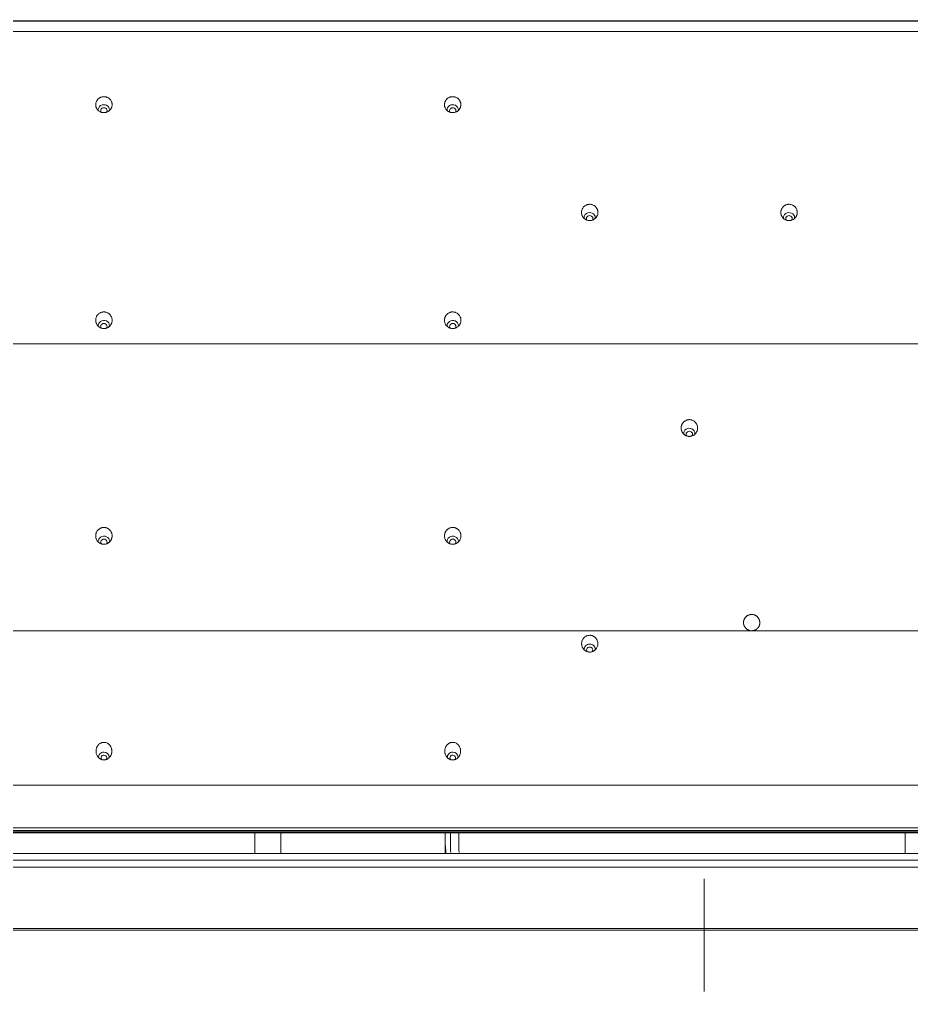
# Model space of a CAD drawing. Header units: inches. Extents: x 3778 to 56227, y -16914 to 35091.
# Drawn here: x 36444.3 to 36552.2, y -5237.9 to -5120.3 of the extents above; entities that cross this region are included whole.
import ezdxf

# ---------------------------------------------------------------- set-up
doc = ezdxf.new("R2010")
doc.units = ezdxf.units.IN
doc.header["$LTSCALE"] = 100
doc.header["$MEASUREMENT"] = 0
doc.layers.add('2-con', color=2, linetype='Continuous')
doc.layers.add('mark-B', color=2, linetype='Continuous', lineweight=20)

# ---------------------------------------------------------------- blocks, each defined once
blk = doc.blocks.new('무풍1way 일반')
at = {"layer": 'mark-B'}
for p, q in [((296.45, -382.85), (296.45, -396.44)), ((296.45, -384.62), (296.45, -384.04)), ((296.45, -384.29), (296.45, -384.61)), ((296.45, -384.47), (296.45, -396.43)), ((296.45, -396.2), (296.45, -384.53)), ((296.45, -384.61), (296.45, -395.66)), ((296.45, -395.44), (296.45, -384.62)), ((296.45, -387.65), (296.45, -388.04)), ((296.45, -393.78), (296.45, -387.91)), ((296.45, -388.04), (296.45, -394.27)), ((296.45, -394.36), (296.45, -393.78)), ((296.45, -396.47), (296.45, -395.44)), ((296.45, -395.66), (296.45, -396.22)), ((272.13, -399.52), (272.12, -402.05)), ((272.13, -399.52), (272.12, -402.05)), ((327.77, -402.05), (327.77, -399.52)), ((347.61, -402.05), (347.61, -399.52)), ((350.78, -402.05), (350.78, -399.52)), ((-439.26, -500.22), (439.26, -500.22)), ((-439.26, -500.24), (439.26, -500.24))]:
    blk.add_line(p, q, dxfattribs=at)
for centre, major_axis, start_param, end_param in [((326.84, -411.21), (-0.641, 0), 6.096653, 6.283185), ((326.84, -411.21), (-0.641, 0), 0, 1.570794), ((326.84, -411.11), (0.346, 0), 2.380343, 6.283185), ((326.84, -411.21), (-0.641, 0), 1.570794, 3.288362), ((326.84, -411.11), (0.346, 0), 0, 0.853236), ((369.02, -411.21), (-0.641, 0), 6.096747, 6.283185), ((369.02, -411.21), (-0.641, 0), 0, 1.570794), ((369.02, -411.11), (0.346, 0), 2.380343, 6.283185), ((369.02, -411.21), (-0.641, 0), 1.570794, 3.288362), ((369.02, -411.11), (0.346, 0), 0, 0.853146), ((310.28, -424.26), (-0.666, 0), 6.14093, 6.283185), ((310.28, -424.26), (-0.666, 0), 0, 1.5708), ((310.28, -424.16), (0.372, 0), 2.493546, 6.283185), ((310.28, -424.26), (-0.666, 0), 1.570794, 3.290714), ((310.28, -424.16), (0.372, 0), 0, 0.633621), ((326.84, -437.3), (-0.681, 0), 0, 3.311922), ((326.84, -437.3), (-0.681, 0), 6.15644, 6.283185), ((326.84, -437.2), (0.387, 0), 2.490793, 6.283185), ((326.84, -437.2), (0.387, 0), 0, 0.634301), ((369.02, -437.3), (-0.681, 0), 6.131015, 6.283185), ((369.02, -437.3), (-0.681, 0), 0, 3.286696), ((369.02, -437.2), (0.387, 0), 2.495996, 6.283185), ((369.02, -437.2), (0.387, 0), 0, 0.678878), ((298.23, -450.34), (-0.681, 0), 0, 3.291115), ((298.23, -450.34), (-0.681, 0), 6.151044, 6.283185), ((298.23, -450.25), (0.387, 0), 2.525057, 6.283185), ((298.23, -450.25), (0.387, 0), 0, 0.606134), ((326.84, -463.29), (0.387, 0), 2.540567, 6.283185), ((326.84, -463.29), (0.387, 0), 0, 0.589341), ((369.02, -463.29), (0.387, 0), 2.487651, 6.283185), ((369.02, -463.29), (0.387, 0), 0, 0.641569), ((326.84, -463.39), (-0.681, 0), 0, 3.286792), ((326.84, -463.39), (-0.681, 0), 6.15379, 6.283185), ((369.02, -463.39), (-0.681, 0), 0, 3.300048), ((369.02, -463.39), (-0.681, 0), 6.158107, 6.283185), ((286.18, -476.33), (0.387, 0), 2.518287, 6.283185), ((286.18, -476.33), (0.387, 0), 0, 0.60623), ((310.28, -476.33), (0.387, 0), 2.576597, 6.283185), ((310.28, -476.33), (0.387, 0), 0, 0.548401), ((286.18, -476.43), (-0.681, 0), 0, 3.291799), ((286.18, -476.43), (-0.681, 0), 6.167048, 6.283185), ((310.28, -476.43), (-0.681, 0), 0, 3.276978), ((310.28, -476.43), (-0.681, 0), 6.160467, 6.283185), ((326.84, -489.48), (-0.681, 0), 6.166846, 6.283185), ((326.84, -489.48), (-0.681, 0), 0, 3.267846), ((326.84, -489.38), (0.387, 0), 2.610173, 6.283185), ((326.84, -489.38), (0.387, 0), 0, 0.507766), ((369.02, -489.48), (-0.681, 0), 0, 3.282767), ((369.02, -489.48), (-0.681, 0), 6.175491, 6.283185), ((369.02, -489.38), (0.387, 0), 2.549695, 6.283185), ((369.02, -489.38), (0.387, 0), 0, 0.572952)]:
    blk.add_ellipse(centre, major_axis=major_axis, ratio=0.913545, start_param=start_param, end_param=end_param, dxfattribs=at)
for points, degree in [([(0, -390.27), (141.72, -390.27), (283.44, -390.27), (425.15, -390.27)], 3), ([(0, -390.27), (141.72, -390.27), (283.44, -390.27), (425.15, -390.27)], 3), ([(0, -399.52), (213.45, -399.52), (426.89, -399.52)], 2), ([(0, -399.52), (213.45, -399.52), (426.89, -399.52)], 2), ([(0, -402.34), (142.45, -402.34), (284.89, -402.34), (427.34, -402.34)], 3), ([(427.34, -402.66), (284.89, -402.66), (142.45, -402.66), (0, -402.66)], 3), ([(436.52, -407.82), (291.01, -407.82), (145.51, -407.82), (0, -407.82)], 3), ([(439.26, -426.45), (292.84, -426.45), (146.42, -426.45), (0, -426.45)], 3), ([(291.68, -427.46), (291.68, -427.17), (291.36, -426.68), (290.83, -426.44), (290.25, -426.54), (290.03, -426.73)], 2), ([(0, -461.16), (146.38, -461.16), (292.76, -461.16), (439.14, -461.16)], 3), ([(439.26, -498.97), (292.84, -498.97), (146.42, -498.97), (0, -498.97)], 3)]:
    blk.add_open_spline(points, degree=degree, dxfattribs=at)
for points, degree, knots in [([(425.15, -390.48), (420.73, -390.48), (411.87, -390.48), (394.15, -390.48), (363.15, -390.48), (301.15, -390.48), (177.15, -390.48), (70.86, -390.48), (0, -390.48)], 3, [0, 0, 0, 0, 0.03125, 0.0625, 0.125, 0.25, 0.5, 1, 1, 1, 1]), ([(425.15, -390.48), (420.73, -390.48), (411.87, -390.48), (394.15, -390.48), (363.15, -390.48), (301.15, -390.48), (177.15, -390.48), (70.86, -390.48), (0, -390.48)], 3, [0, 0, 0, 0, 0.03125, 0.0625, 0.125, 0.25, 0.5, 1, 1, 1, 1]), ([(426.72, -397.9), (422.27, -397.9), (413.38, -397.9), (395.6, -397.9), (364.49, -397.9), (302.26, -397.9), (213.36, -397.9), (106.68, -397.9), (35.56, -397.9), (0, -397.9)], 3, [0, 0, 0, 0, 0.03125, 0.0625, 0.125, 0.25, 0.5, 0.75, 1, 1, 1, 1]), ([(426.72, -397.9), (422.27, -397.9), (413.38, -397.9), (395.6, -397.9), (364.49, -397.9), (302.26, -397.9), (213.36, -397.9), (106.68, -397.9), (35.56, -397.9), (0, -397.9)], 3, [0, 0, 0, 0, 0.03125, 0.0625, 0.125, 0.25, 0.5, 0.75, 1, 1, 1, 1]), ([(0, -398.74), (71.15, -398.74), (142.3, -398.74), (249.02, -398.74), (284.6, -398.74), (337.96, -398.74), (355.74, -398.74), (382.43, -398.74), (391.32, -398.74), (404.66, -398.74), (409.11, -398.74), (418, -398.74), (422.45, -398.74), (426.89, -398.74)], 3, [0, 0, 0, 0, 0.5, 0.5, 0.75, 0.75, 0.875, 0.875, 0.9375, 0.9375, 0.96875, 0.96875, 1, 1, 1, 1]), ([(0, -398.74), (71.15, -398.74), (142.3, -398.74), (249.02, -398.74), (284.6, -398.74), (337.96, -398.74), (355.74, -398.74), (382.43, -398.74), (391.32, -398.74), (404.66, -398.74), (409.11, -398.74), (418, -398.74), (422.45, -398.74), (426.89, -398.74)], 3, [0, 0, 0, 0, 0.5, 0.5, 0.75, 0.75, 0.875, 0.875, 0.9375, 0.9375, 0.96875, 0.96875, 1, 1, 1, 1]), ([(326.12, -402.2), (326.11, -401.77), (326.1, -401.34), (326.09, -400.49), (326.09, -400.07), (326.08, -399.65)], 3, [0, 0, 0, 0, 0.514162, 0.514162, 1, 1, 1, 1]), ([(327.13, -402.19), (327.12, -401.69), (327.11, -401.19), (327.1, -400.35), (327.1, -400), (327.09, -399.66)], 3, [0, 0, 0, 0, 0.597686, 0.597686, 1, 1, 1, 1]), ([(0, -402.05), (71.15, -402.05), (142.3, -402.05), (249.02, -402.05), (284.59, -402.05), (337.96, -402.05), (355.74, -402.05), (382.42, -402.05), (391.32, -402.05), (404.66, -402.05), (409.1, -402.05), (418, -402.05), (422.44, -402.05), (426.89, -402.05)], 3, [0, 0, 0, 0, 0.5, 0.5, 0.75, 0.75, 0.875, 0.875, 0.9375, 0.9375, 0.96875, 0.96875, 1, 1, 1, 1]), ([(426.89, -402.14), (422.44, -402.14), (417.99, -402.14), (409.1, -402.14), (404.65, -402.14), (391.31, -402.14), (382.42, -402.14), (355.74, -402.14), (337.95, -402.14), (284.59, -402.14), (249.02, -402.14), (142.3, -402.14), (71.15, -402.14), (0, -402.14)], 3, [0, 0, 0, 0, 0.03125, 0.03125, 0.0625, 0.0625, 0.125, 0.125, 0.25, 0.25, 0.5, 0.5, 1, 1, 1, 1]), ([(325.97, -411.49), (325.97, -411.47), (325.98, -411.46), (325.99, -411.43), (326.01, -411.4), (326.02, -411.37), (326.04, -411.34), (326.05, -411.32), (326.09, -411.25), (326.13, -411.2), (326.19, -411.14), (326.2, -411.13), (326.22, -411.1), (326.24, -411.09), (326.27, -411.06), (326.32, -411.02), (326.39, -410.97), (326.44, -410.95), (326.47, -410.93), (326.48, -410.93), (326.56, -410.89), (326.62, -410.87), (326.71, -410.86), (326.72, -410.86), (326.75, -410.85), (326.77, -410.85), (326.82, -410.85), (326.89, -410.85), (326.95, -410.85), (327, -410.86), (327.02, -410.87), (327.05, -410.87), (327.07, -410.88), (327.15, -410.9), (327.21, -410.93), (327.3, -410.97), (327.32, -410.99), (327.37, -411.02), (327.38, -411.03), (327.41, -411.05), (327.42, -411.06), (327.48, -411.12), (327.53, -411.16), (327.59, -411.24), (327.61, -411.27), (327.63, -411.31), (327.64, -411.33), (327.66, -411.35), (327.67, -411.37), (327.7, -411.44), (327.73, -411.5), (327.76, -411.6), (327.77, -411.63), (327.78, -411.68), (327.78, -411.7), (327.79, -411.73), (327.79, -411.74), (327.8, -411.83), (327.8, -411.89), (327.8, -411.99), (327.8, -412.02), (327.79, -412.07), (327.79, -412.09), (327.78, -412.12), (327.78, -412.14), (327.77, -412.22), (327.75, -412.29), (327.72, -412.36), (327.71, -412.38), (327.7, -412.41), (327.69, -412.42), (327.67, -412.47), (327.65, -412.5), (327.6, -412.58), (327.56, -412.63), (327.47, -412.73), (327.42, -412.78), (327.34, -412.83), (327.31, -412.85), (327.25, -412.89), (327.22, -412.9), (327.16, -412.93), (327.13, -412.94), (327.08, -412.95), (327.06, -412.96), (327.03, -412.96), (327.02, -412.97), (326.93, -412.98), (326.87, -412.99), (326.77, -412.98), (326.73, -412.98), (326.67, -412.97), (326.64, -412.96), (326.54, -412.93), (326.48, -412.91), (326.41, -412.87), (326.39, -412.86), (326.36, -412.84), (326.35, -412.83), (326.31, -412.8), (326.28, -412.78), (326.21, -412.72), (326.16, -412.67), (326.11, -412.61), (326.1, -412.59), (326.08, -412.57), (326.07, -412.55), (326.05, -412.51), (326.03, -412.48), (325.98, -412.39), (325.96, -412.33), (325.93, -412.25), (325.93, -412.24), (325.92, -412.2), (325.92, -412.19), (325.91, -412.14), (325.9, -412.11), (325.89, -412.01), (325.88, -411.94), (325.89, -411.86), (325.89, -411.84), (325.89, -411.81), (325.89, -411.79), (325.9, -411.74), (325.9, -411.71), (325.92, -411.61), (325.94, -411.55), (325.97, -411.49)], 3, [0, 0, 0, 0, 0.007812, 0.007812, 0.015625, 0.023437, 0.023437, 0.03125, 0.03125, 0.0625, 0.0625, 0.070312, 0.070312, 0.078125, 0.078125, 0.09375, 0.109375, 0.117187, 0.117187, 0.125, 0.125, 0.15625, 0.15625, 0.164062, 0.164062, 0.171875, 0.171875, 0.1875, 0.203125, 0.203125, 0.210937, 0.210937, 0.21875, 0.21875, 0.25, 0.25, 0.265625, 0.265625, 0.273437, 0.273437, 0.28125, 0.28125, 0.3125, 0.3125, 0.328125, 0.328125, 0.335937, 0.335937, 0.34375, 0.34375, 0.375, 0.375, 0.390625, 0.390625, 0.398437, 0.398437, 0.40625, 0.40625, 0.4375, 0.4375, 0.453125, 0.453125, 0.460937, 0.460937, 0.46875, 0.46875, 0.5, 0.5, 0.507812, 0.507812, 0.515625, 0.515625, 0.53125, 0.53125, 0.5625, 0.5625, 0.59375, 0.59375, 0.609375, 0.609375, 0.625, 0.625, 0.640625, 0.640625, 0.648438, 0.648438, 0.65625, 0.65625, 0.6875, 0.6875, 0.703125, 0.703125, 0.71875, 0.71875, 0.75, 0.75, 0.757813, 0.757813, 0.765625, 0.765625, 0.78125, 0.78125, 0.8125, 0.8125, 0.820313, 0.820313, 0.828125, 0.828125, 0.84375, 0.84375, 0.875, 0.875, 0.882812, 0.882812, 0.890625, 0.890625, 0.90625, 0.90625, 0.9375, 0.9375, 0.945313, 0.945313, 0.953125, 0.953125, 0.96875, 0.96875, 1, 1, 1, 1]), ([(368.14, -411.49), (368.15, -411.47), (368.15, -411.46), (368.17, -411.43), (368.18, -411.4), (368.2, -411.37), (368.21, -411.34), (368.22, -411.32), (368.26, -411.25), (368.3, -411.2), (368.36, -411.14), (368.37, -411.13), (368.4, -411.1), (368.41, -411.09), (368.45, -411.06), (368.5, -411.02), (368.57, -410.97), (368.61, -410.95), (368.64, -410.93), (368.66, -410.93), (368.73, -410.89), (368.8, -410.87), (368.88, -410.86), (368.9, -410.86), (368.93, -410.85), (368.95, -410.85), (369, -410.85), (369.06, -410.85), (369.13, -410.85), (369.18, -410.86), (369.19, -410.87), (369.23, -410.87), (369.24, -410.88), (369.32, -410.9), (369.38, -410.93), (369.47, -410.97), (369.5, -410.99), (369.54, -411.02), (369.55, -411.03), (369.58, -411.05), (369.59, -411.06), (369.65, -411.12), (369.7, -411.16), (369.76, -411.24), (369.78, -411.27), (369.81, -411.31), (369.81, -411.33), (369.83, -411.35), (369.84, -411.37), (369.88, -411.44), (369.9, -411.5), (369.93, -411.6), (369.94, -411.63), (369.95, -411.68), (369.95, -411.7), (369.96, -411.73), (369.96, -411.74), (369.97, -411.83), (369.98, -411.89), (369.97, -411.99), (369.97, -412.02), (369.97, -412.07), (369.96, -412.09), (369.96, -412.12), (369.96, -412.14), (369.94, -412.22), (369.92, -412.29), (369.89, -412.36), (369.88, -412.38), (369.87, -412.41), (369.86, -412.42), (369.84, -412.47), (369.82, -412.5), (369.77, -412.58), (369.73, -412.63), (369.64, -412.73), (369.59, -412.78), (369.51, -412.83), (369.48, -412.85), (369.42, -412.89), (369.39, -412.9), (369.33, -412.93), (369.3, -412.94), (369.25, -412.95), (369.24, -412.96), (369.21, -412.96), (369.19, -412.97), (369.11, -412.98), (369.04, -412.99), (368.94, -412.98), (368.91, -412.98), (368.84, -412.97), (368.81, -412.96), (368.71, -412.93), (368.65, -412.91), (368.58, -412.87), (368.57, -412.86), (368.54, -412.84), (368.52, -412.83), (368.48, -412.8), (368.46, -412.78), (368.38, -412.72), (368.34, -412.67), (368.28, -412.61), (368.27, -412.59), (368.25, -412.57), (368.25, -412.55), (368.22, -412.51), (368.2, -412.48), (368.16, -412.39), (368.13, -412.33), (368.11, -412.25), (368.1, -412.24), (368.09, -412.2), (368.09, -412.19), (368.08, -412.14), (368.07, -412.11), (368.06, -412.01), (368.06, -411.94), (368.06, -411.86), (368.06, -411.84), (368.06, -411.81), (368.07, -411.79), (368.07, -411.74), (368.08, -411.71), (368.1, -411.61), (368.12, -411.55), (368.14, -411.49)], 3, [0, 0, 0, 0, 0.007813, 0.007813, 0.015625, 0.023438, 0.023438, 0.03125, 0.03125, 0.0625, 0.0625, 0.070312, 0.070312, 0.078125, 0.078125, 0.09375, 0.109375, 0.117188, 0.117188, 0.125, 0.125, 0.15625, 0.15625, 0.164063, 0.164063, 0.171875, 0.171875, 0.1875, 0.203125, 0.203125, 0.210938, 0.210938, 0.21875, 0.21875, 0.25, 0.25, 0.265625, 0.265625, 0.273438, 0.273438, 0.28125, 0.28125, 0.3125, 0.3125, 0.328125, 0.328125, 0.335938, 0.335938, 0.34375, 0.34375, 0.375, 0.375, 0.390625, 0.390625, 0.398438, 0.398438, 0.40625, 0.40625, 0.4375, 0.4375, 0.453125, 0.453125, 0.460938, 0.460938, 0.46875, 0.46875, 0.5, 0.5, 0.507812, 0.507812, 0.515625, 0.515625, 0.53125, 0.53125, 0.5625, 0.5625, 0.59375, 0.59375, 0.609375, 0.609375, 0.625, 0.625, 0.640625, 0.640625, 0.648437, 0.648437, 0.65625, 0.65625, 0.6875, 0.6875, 0.703125, 0.703125, 0.71875, 0.71875, 0.75, 0.75, 0.757812, 0.757812, 0.765625, 0.765625, 0.78125, 0.78125, 0.8125, 0.8125, 0.820312, 0.820312, 0.828125, 0.828125, 0.84375, 0.84375, 0.875, 0.875, 0.882812, 0.882812, 0.890625, 0.890625, 0.90625, 0.90625, 0.9375, 0.9375, 0.945312, 0.945312, 0.953125, 0.953125, 0.96875, 0.96875, 1, 1, 1, 1]), ([(309.45, -424.36), (309.47, -424.34), (309.49, -424.31), (309.53, -424.26), (309.55, -424.23), (309.62, -424.16), (309.67, -424.12), (309.73, -424.07), (309.75, -424.06), (309.77, -424.04), (309.79, -424.03), (309.83, -424.01), (309.89, -423.98), (309.95, -423.96), (310.01, -423.94), (310.05, -423.93), (310.14, -423.91), (310.21, -423.9), (310.31, -423.9), (310.34, -423.9), (310.39, -423.91), (310.4, -423.91), (310.44, -423.91), (310.45, -423.92), (310.53, -423.93), (310.6, -423.95), (310.67, -423.99), (310.69, -423.99), (310.71, -424.01), (310.73, -424.02), (310.77, -424.04), (310.8, -424.06), (310.88, -424.11), (310.93, -424.16), (310.99, -424.22), (311, -424.23), (311.02, -424.25), (311.03, -424.27), (311.06, -424.3), (311.1, -424.36), (311.14, -424.43), (311.16, -424.47), (311.17, -424.5), (311.18, -424.52), (311.21, -424.59), (311.23, -424.65), (311.24, -424.75), (311.25, -424.78), (311.25, -424.85), (311.26, -424.88), (311.26, -424.98), (311.25, -425.04), (311.23, -425.14), (311.23, -425.17), (311.21, -425.23), (311.2, -425.26), (311.16, -425.36), (311.13, -425.41), (311.09, -425.48), (311.08, -425.5), (311.06, -425.52), (311.05, -425.54), (311.02, -425.58), (310.98, -425.62), (310.92, -425.68), (310.88, -425.71), (310.86, -425.73), (310.84, -425.74), (310.78, -425.79), (310.72, -425.82), (310.63, -425.86), (310.6, -425.87), (310.54, -425.89), (310.51, -425.9), (310.41, -425.92), (310.34, -425.93), (310.26, -425.93), (310.25, -425.93), (310.21, -425.93), (310.2, -425.93), (310.15, -425.92), (310.08, -425.91), (310.02, -425.9), (309.96, -425.88), (309.93, -425.86), (309.84, -425.82), (309.78, -425.79), (309.7, -425.74), (309.67, -425.72), (309.62, -425.67), (309.6, -425.65), (309.53, -425.58), (309.49, -425.53), (309.45, -425.46), (309.44, -425.45), (309.42, -425.42), (309.42, -425.4), (309.39, -425.36), (309.38, -425.33), (309.34, -425.24), (309.33, -425.18), (309.31, -425.1), (309.31, -425.08), (309.3, -425.05), (309.3, -425.03), (309.3, -424.98), (309.29, -424.92), (309.3, -424.84), (309.3, -424.79), (309.31, -424.76), (309.31, -424.74), (309.33, -424.66), (309.34, -424.6), (309.39, -424.48), (309.42, -424.42), (309.45, -424.36)], 3, [0, 0, 0, 0, 0.015625, 0.015625, 0.03125, 0.03125, 0.0625, 0.0625, 0.070312, 0.070312, 0.078125, 0.078125, 0.09375, 0.109375, 0.109375, 0.125, 0.125, 0.15625, 0.15625, 0.171875, 0.171875, 0.179687, 0.179687, 0.1875, 0.1875, 0.21875, 0.21875, 0.226562, 0.226562, 0.234375, 0.234375, 0.25, 0.25, 0.28125, 0.28125, 0.289062, 0.289062, 0.296875, 0.296875, 0.3125, 0.328125, 0.335937, 0.335937, 0.34375, 0.34375, 0.375, 0.375, 0.390625, 0.390625, 0.40625, 0.40625, 0.4375, 0.4375, 0.453125, 0.453125, 0.46875, 0.46875, 0.5, 0.5, 0.507812, 0.507812, 0.515625, 0.515625, 0.53125, 0.546875, 0.554687, 0.554687, 0.5625, 0.5625, 0.59375, 0.59375, 0.609375, 0.609375, 0.625, 0.625, 0.65625, 0.65625, 0.664062, 0.664062, 0.671875, 0.671875, 0.6875, 0.703125, 0.703125, 0.71875, 0.71875, 0.75, 0.75, 0.765625, 0.765625, 0.78125, 0.78125, 0.8125, 0.8125, 0.820312, 0.820312, 0.828125, 0.828125, 0.84375, 0.84375, 0.875, 0.875, 0.882812, 0.882812, 0.890625, 0.890625, 0.90625, 0.921875, 0.929687, 0.929687, 0.9375, 0.9375, 0.96875, 0.96875, 1, 1, 1, 1]), ([(290.03, -426.73), (289.84, -426.91), (289.69, -427.33), (289.77, -427.97), (290.37, -428.47), (291.15, -428.42), (291.68, -427.85), (291.68, -427.46)], 2, [0, 0, 0, 0.124285, 0.248571, 0.436428, 0.624285, 0.812143, 1, 1, 1]), ([(327.84, -437.9), (327.84, -437.93), (327.84, -437.96), (327.84, -438.03), (327.83, -438.06), (327.82, -438.16), (327.81, -438.22), (327.77, -438.32), (327.76, -438.35), (327.74, -438.39), (327.74, -438.41), (327.72, -438.44), (327.71, -438.45), (327.67, -438.52), (327.64, -438.58), (327.57, -438.65), (327.55, -438.68), (327.5, -438.72), (327.45, -438.76), (327.38, -438.81), (327.34, -438.84), (327.31, -438.85), (327.3, -438.86), (327.22, -438.9), (327.16, -438.92), (327.06, -438.95), (327.03, -438.96), (326.97, -438.97), (326.93, -438.97), (326.83, -438.98), (326.77, -438.97), (326.69, -438.96), (326.67, -438.96), (326.64, -438.95), (326.62, -438.95), (326.57, -438.93), (326.51, -438.92), (326.43, -438.88), (326.39, -438.86), (326.36, -438.84), (326.35, -438.84), (326.27, -438.79), (326.22, -438.75), (326.15, -438.69), (326.13, -438.66), (326.09, -438.62), (326.08, -438.61), (326.06, -438.59), (326.05, -438.57), (326.01, -438.51), (325.97, -438.45), (325.94, -438.38), (325.93, -438.36), (325.92, -438.33), (325.91, -438.31), (325.9, -438.27), (325.89, -438.24), (325.86, -438.14), (325.85, -438.08), (325.85, -437.98), (325.85, -437.95), (325.85, -437.88), (325.85, -437.85), (325.87, -437.75), (325.88, -437.69), (325.92, -437.56), (325.95, -437.5), (326, -437.42), (326.02, -437.39), (326.05, -437.35), (326.06, -437.33), (326.08, -437.31), (326.09, -437.29), (326.14, -437.23), (326.19, -437.19), (326.25, -437.14), (326.27, -437.13), (326.29, -437.11), (326.31, -437.1), (326.35, -437.07), (326.38, -437.05), (326.47, -437.01), (326.53, -436.99), (326.66, -436.95), (326.72, -436.94), (326.82, -436.94), (326.85, -436.94), (326.9, -436.94), (326.92, -436.94), (326.95, -436.94), (326.97, -436.94), (327.05, -436.96), (327.12, -436.97), (327.19, -437), (327.21, -437.01), (327.24, -437.02), (327.26, -437.03), (327.3, -437.05), (327.33, -437.06), (327.41, -437.12), (327.47, -437.16), (327.53, -437.21), (327.54, -437.22), (327.56, -437.25), (327.57, -437.26), (327.6, -437.3), (327.65, -437.35), (327.69, -437.42), (327.71, -437.46), (327.73, -437.49), (327.74, -437.5), (327.77, -437.58), (327.81, -437.7), (327.83, -437.83), (327.84, -437.9)], 3, [0, 0, 0, 0, 0.015625, 0.015625, 0.03125, 0.03125, 0.0625, 0.0625, 0.078125, 0.078125, 0.085938, 0.085938, 0.09375, 0.09375, 0.125, 0.125, 0.140625, 0.140625, 0.15625, 0.171875, 0.179688, 0.179688, 0.1875, 0.1875, 0.21875, 0.21875, 0.234375, 0.234375, 0.25, 0.25, 0.28125, 0.28125, 0.289063, 0.289063, 0.296875, 0.296875, 0.3125, 0.328125, 0.335938, 0.335938, 0.34375, 0.34375, 0.375, 0.375, 0.390625, 0.390625, 0.398438, 0.398438, 0.40625, 0.40625, 0.4375, 0.4375, 0.445313, 0.445313, 0.453125, 0.453125, 0.46875, 0.46875, 0.5, 0.5, 0.515625, 0.515625, 0.53125, 0.53125, 0.5625, 0.5625, 0.59375, 0.59375, 0.609375, 0.609375, 0.617188, 0.617188, 0.625, 0.625, 0.65625, 0.65625, 0.664063, 0.664063, 0.671875, 0.671875, 0.6875, 0.6875, 0.71875, 0.71875, 0.75, 0.75, 0.765625, 0.765625, 0.773438, 0.773438, 0.78125, 0.78125, 0.8125, 0.8125, 0.820313, 0.820313, 0.828125, 0.828125, 0.84375, 0.84375, 0.875, 0.875, 0.882813, 0.882813, 0.890625, 0.890625, 0.90625, 0.921875, 0.929688, 0.929688, 0.9375, 0.9375, 0.96875, 1, 1, 1, 1]), ([(368.02, -437.9), (368.03, -437.86), (368.03, -437.83), (368.04, -437.77), (368.05, -437.73), (368.07, -437.64), (368.09, -437.58), (368.13, -437.49), (368.15, -437.46), (368.18, -437.4), (368.2, -437.37), (368.26, -437.29), (368.3, -437.24), (368.36, -437.19), (368.37, -437.18), (368.4, -437.16), (368.41, -437.15), (368.45, -437.12), (368.51, -437.08), (368.58, -437.04), (368.62, -437.02), (368.66, -437.01), (368.67, -437), (368.75, -436.97), (368.81, -436.96), (368.9, -436.94), (368.91, -436.94), (368.95, -436.94), (368.96, -436.94), (369.01, -436.94), (369.05, -436.94), (369.14, -436.94), (369.21, -436.95), (369.29, -436.97), (369.31, -436.98), (369.34, -436.99), (369.35, -437), (369.4, -437.01), (369.46, -437.04), (369.53, -437.08), (369.57, -437.11), (369.6, -437.13), (369.61, -437.14), (369.68, -437.19), (369.72, -437.24), (369.79, -437.31), (369.81, -437.34), (369.84, -437.38), (369.85, -437.39), (369.86, -437.42), (369.87, -437.43), (369.91, -437.5), (369.94, -437.56), (369.96, -437.64), (369.97, -437.66), (369.98, -437.69), (369.98, -437.71), (369.99, -437.75), (370, -437.79), (370.01, -437.88), (370.01, -437.95), (370.01, -438.05), (370.01, -438.08), (370, -438.14), (369.98, -438.21), (369.96, -438.27), (369.94, -438.33), (369.93, -438.36), (369.89, -438.45), (369.85, -438.51), (369.8, -438.59), (369.78, -438.61), (369.74, -438.65), (369.73, -438.66), (369.71, -438.69), (369.7, -438.7), (369.64, -438.76), (369.58, -438.79), (369.51, -438.84), (369.5, -438.85), (369.47, -438.86), (369.45, -438.87), (369.41, -438.89), (369.35, -438.92), (369.27, -438.94), (369.22, -438.95), (369.19, -438.96), (369.17, -438.96), (369.09, -438.97), (369.02, -438.98), (368.92, -438.97), (368.89, -438.97), (368.84, -438.96), (368.83, -438.95), (368.79, -438.95), (368.78, -438.94), (368.7, -438.92), (368.64, -438.9), (368.56, -438.86), (368.55, -438.85), (368.52, -438.84), (368.5, -438.83), (368.46, -438.8), (368.44, -438.78), (368.36, -438.72), (368.31, -438.67), (368.26, -438.61), (368.25, -438.6), (368.23, -438.57), (368.22, -438.56), (368.19, -438.52), (368.15, -438.46), (368.12, -438.39), (368.1, -438.34), (368.09, -438.31), (368.08, -438.3), (368.05, -438.22), (368.03, -438.09), (368.02, -437.96), (368.02, -437.9)], 3, [0, 0, 0, 0, 0.015625, 0.015625, 0.03125, 0.03125, 0.0625, 0.0625, 0.078125, 0.078125, 0.09375, 0.09375, 0.125, 0.125, 0.132812, 0.132812, 0.140625, 0.140625, 0.15625, 0.171875, 0.179687, 0.179687, 0.1875, 0.1875, 0.21875, 0.21875, 0.226562, 0.226562, 0.234375, 0.234375, 0.25, 0.25, 0.28125, 0.28125, 0.289062, 0.289062, 0.296875, 0.296875, 0.3125, 0.328125, 0.335937, 0.335937, 0.34375, 0.34375, 0.375, 0.375, 0.390625, 0.390625, 0.398437, 0.398437, 0.40625, 0.40625, 0.4375, 0.4375, 0.445312, 0.445312, 0.453125, 0.453125, 0.46875, 0.46875, 0.5, 0.5, 0.515625, 0.515625, 0.53125, 0.546875, 0.546875, 0.5625, 0.5625, 0.59375, 0.59375, 0.609375, 0.609375, 0.617187, 0.617187, 0.625, 0.625, 0.65625, 0.65625, 0.664063, 0.664063, 0.671875, 0.671875, 0.6875, 0.703125, 0.710938, 0.710938, 0.71875, 0.71875, 0.75, 0.75, 0.765625, 0.765625, 0.773438, 0.773438, 0.78125, 0.78125, 0.8125, 0.8125, 0.820313, 0.820313, 0.828125, 0.828125, 0.84375, 0.84375, 0.875, 0.875, 0.882813, 0.882813, 0.890625, 0.890625, 0.90625, 0.921875, 0.929688, 0.929688, 0.9375, 0.9375, 0.96875, 1, 1, 1, 1]), ([(299.22, -450.94), (299.22, -451.01), (299.22, -451.07), (299.21, -451.15), (299.21, -451.17), (299.2, -451.2), (299.2, -451.22), (299.19, -451.27), (299.17, -451.33), (299.14, -451.4), (299.12, -451.45), (299.1, -451.48), (299.09, -451.49), (299.05, -451.56), (299.01, -451.62), (298.95, -451.69), (298.93, -451.71), (298.88, -451.76), (298.85, -451.78), (298.78, -451.84), (298.72, -451.88), (298.65, -451.91), (298.63, -451.92), (298.6, -451.93), (298.59, -451.94), (298.54, -451.96), (298.48, -451.98), (298.4, -451.99), (298.35, -452), (298.31, -452), (298.3, -452.01), (298.21, -452.01), (298.15, -452.01), (298.05, -451.99), (298.02, -451.99), (297.95, -451.97), (297.92, -451.96), (297.83, -451.93), (297.77, -451.9), (297.7, -451.85), (297.68, -451.85), (297.66, -451.83), (297.64, -451.82), (297.6, -451.79), (297.55, -451.74), (297.5, -451.69), (297.47, -451.65), (297.45, -451.62), (297.44, -451.61), (297.39, -451.54), (297.35, -451.49), (297.31, -451.4), (297.3, -451.37), (297.28, -451.31), (297.27, -451.27), (297.25, -451.18), (297.24, -451.11), (297.23, -451.02), (297.23, -450.98), (297.23, -450.94), (297.23, -450.92), (297.24, -450.89), (297.24, -450.87), (297.25, -450.79), (297.27, -450.73), (297.29, -450.65), (297.3, -450.63), (297.31, -450.6), (297.32, -450.59), (297.34, -450.54), (297.35, -450.51), (297.4, -450.43), (297.44, -450.38), (297.5, -450.3), (297.53, -450.28), (297.57, -450.23), (297.62, -450.19), (297.68, -450.15), (297.72, -450.12), (297.73, -450.12), (297.76, -450.1), (297.78, -450.09), (297.85, -450.06), (297.91, -450.03), (297.99, -450.01), (298.01, -450.01), (298.04, -450), (298.06, -450), (298.11, -449.99), (298.17, -449.98), (298.25, -449.98), (298.3, -449.99), (298.34, -449.99), (298.35, -449.99), (298.44, -450), (298.5, -450.02), (298.59, -450.05), (298.62, -450.07), (298.67, -450.09), (298.68, -450.1), (298.71, -450.11), (298.73, -450.12), (298.8, -450.16), (298.85, -450.2), (298.91, -450.26), (298.92, -450.27), (298.94, -450.29), (298.95, -450.31), (298.99, -450.34), (299.01, -450.37), (299.07, -450.45), (299.1, -450.5), (299.13, -450.58), (299.14, -450.59), (299.15, -450.62), (299.16, -450.64), (299.17, -450.69), (299.18, -450.72), (299.21, -450.81), (299.22, -450.88), (299.22, -450.94)], 3, [0, 0, 0, 0, 0.03125, 0.03125, 0.039062, 0.039062, 0.046875, 0.046875, 0.0625, 0.078125, 0.085937, 0.085937, 0.09375, 0.09375, 0.125, 0.125, 0.140625, 0.140625, 0.15625, 0.15625, 0.1875, 0.1875, 0.195312, 0.195312, 0.203125, 0.203125, 0.21875, 0.234375, 0.242187, 0.242187, 0.25, 0.25, 0.28125, 0.28125, 0.296875, 0.296875, 0.3125, 0.3125, 0.34375, 0.34375, 0.351562, 0.351562, 0.359375, 0.359375, 0.375, 0.390625, 0.398437, 0.398437, 0.40625, 0.40625, 0.4375, 0.4375, 0.453125, 0.453125, 0.46875, 0.46875, 0.5, 0.5, 0.515625, 0.515625, 0.523437, 0.523437, 0.53125, 0.53125, 0.5625, 0.5625, 0.570312, 0.570312, 0.578125, 0.578125, 0.59375, 0.59375, 0.625, 0.625, 0.640625, 0.640625, 0.65625, 0.671875, 0.671875, 0.679687, 0.679687, 0.6875, 0.6875, 0.71875, 0.71875, 0.726562, 0.726562, 0.734375, 0.734375, 0.75, 0.765625, 0.773437, 0.773437, 0.78125, 0.78125, 0.8125, 0.8125, 0.828125, 0.828125, 0.835937, 0.835937, 0.84375, 0.84375, 0.875, 0.875, 0.882812, 0.882812, 0.890625, 0.890625, 0.90625, 0.90625, 0.9375, 0.9375, 0.945312, 0.945312, 0.953125, 0.953125, 0.96875, 0.96875, 1, 1, 1, 1]), ([(327.84, -463.99), (327.84, -464.05), (327.84, -464.12), (327.83, -464.2), (327.82, -464.21), (327.82, -464.24), (327.81, -464.26), (327.8, -464.31), (327.78, -464.37), (327.75, -464.44), (327.73, -464.49), (327.72, -464.52), (327.71, -464.53), (327.67, -464.6), (327.63, -464.66), (327.56, -464.73), (327.54, -464.75), (327.49, -464.8), (327.47, -464.82), (327.39, -464.88), (327.33, -464.91), (327.26, -464.95), (327.24, -464.95), (327.21, -464.97), (327.2, -464.97), (327.15, -464.99), (327.09, -465.01), (327.01, -465.03), (326.96, -465.03), (326.93, -465.04), (326.91, -465.04), (326.83, -465.04), (326.76, -465.04), (326.66, -465.02), (326.63, -465.02), (326.57, -465), (326.54, -464.99), (326.44, -464.96), (326.38, -464.93), (326.31, -464.88), (326.3, -464.88), (326.27, -464.86), (326.26, -464.85), (326.22, -464.82), (326.17, -464.78), (326.12, -464.73), (326.08, -464.68), (326.06, -464.65), (326, -464.57), (325.97, -464.52), (325.93, -464.43), (325.92, -464.4), (325.9, -464.34), (325.89, -464.31), (325.86, -464.21), (325.85, -464.15), (325.85, -464.05), (325.85, -464.02), (325.85, -463.97), (325.85, -463.95), (325.86, -463.92), (325.86, -463.91), (325.87, -463.83), (325.88, -463.76), (325.91, -463.69), (325.92, -463.67), (325.93, -463.64), (325.94, -463.63), (325.96, -463.58), (325.97, -463.55), (326.02, -463.47), (326.06, -463.42), (326.15, -463.32), (326.19, -463.27), (326.27, -463.21), (326.3, -463.19), (326.34, -463.17), (326.36, -463.16), (326.38, -463.14), (326.4, -463.14), (326.47, -463.1), (326.53, -463.08), (326.61, -463.06), (326.63, -463.05), (326.66, -463.05), (326.68, -463.04), (326.73, -463.04), (326.79, -463.03), (326.86, -463.03), (326.93, -463.03), (326.96, -463.04), (327.06, -463.05), (327.12, -463.07), (327.21, -463.1), (327.24, -463.11), (327.29, -463.14), (327.3, -463.14), (327.33, -463.16), (327.35, -463.17), (327.42, -463.21), (327.47, -463.25), (327.53, -463.31), (327.54, -463.32), (327.56, -463.34), (327.57, -463.35), (327.61, -463.39), (327.63, -463.42), (327.68, -463.49), (327.72, -463.55), (327.76, -463.64), (327.77, -463.67), (327.79, -463.73), (327.8, -463.76), (327.82, -463.86), (327.83, -463.92), (327.84, -463.99)], 3, [0, 0, 0, 0, 0.03125, 0.03125, 0.039062, 0.039062, 0.046875, 0.046875, 0.0625, 0.078125, 0.085937, 0.085937, 0.09375, 0.09375, 0.125, 0.125, 0.140625, 0.140625, 0.15625, 0.15625, 0.1875, 0.1875, 0.195313, 0.195313, 0.203125, 0.203125, 0.21875, 0.234375, 0.242188, 0.242188, 0.25, 0.25, 0.28125, 0.28125, 0.296875, 0.296875, 0.3125, 0.3125, 0.34375, 0.34375, 0.351563, 0.351563, 0.359375, 0.359375, 0.375, 0.390625, 0.390625, 0.40625, 0.40625, 0.4375, 0.4375, 0.453125, 0.453125, 0.46875, 0.46875, 0.5, 0.5, 0.515625, 0.515625, 0.523438, 0.523438, 0.53125, 0.53125, 0.5625, 0.5625, 0.570313, 0.570313, 0.578125, 0.578125, 0.59375, 0.59375, 0.625, 0.625, 0.65625, 0.65625, 0.671875, 0.671875, 0.679688, 0.679688, 0.6875, 0.6875, 0.71875, 0.71875, 0.726563, 0.726563, 0.734375, 0.734375, 0.75, 0.765625, 0.765625, 0.78125, 0.78125, 0.8125, 0.8125, 0.828125, 0.828125, 0.835938, 0.835938, 0.84375, 0.84375, 0.875, 0.875, 0.882813, 0.882813, 0.890625, 0.890625, 0.90625, 0.90625, 0.9375, 0.9375, 0.953125, 0.953125, 0.96875, 0.96875, 1, 1, 1, 1]), ([(368.02, -463.99), (368.03, -463.92), (368.04, -463.86), (368.06, -463.78), (368.06, -463.76), (368.07, -463.73), (368.08, -463.71), (368.09, -463.67), (368.12, -463.61), (368.15, -463.54), (368.18, -463.49), (368.2, -463.47), (368.21, -463.45), (368.25, -463.39), (368.3, -463.34), (368.37, -463.27), (368.4, -463.25), (368.45, -463.21), (368.48, -463.19), (368.56, -463.14), (368.62, -463.11), (368.7, -463.08), (368.71, -463.08), (368.74, -463.07), (368.76, -463.06), (368.81, -463.05), (368.87, -463.04), (368.95, -463.03), (369, -463.03), (369.04, -463.03), (369.05, -463.03), (369.14, -463.03), (369.2, -463.05), (369.28, -463.07), (369.3, -463.07), (369.33, -463.08), (369.34, -463.09), (369.39, -463.1), (369.42, -463.12), (369.51, -463.16), (369.56, -463.19), (369.63, -463.24), (369.64, -463.25), (369.67, -463.27), (369.68, -463.29), (369.72, -463.32), (369.76, -463.37), (369.8, -463.42), (369.84, -463.47), (369.86, -463.5), (369.91, -463.58), (369.93, -463.64), (369.97, -463.73), (369.98, -463.76), (369.99, -463.83), (370, -463.86), (370.01, -463.96), (370.01, -464.02), (370.01, -464.12), (370.01, -464.15), (370, -464.2), (370, -464.21), (369.99, -464.25), (369.99, -464.26), (369.97, -464.34), (369.95, -464.4), (369.9, -464.49), (369.89, -464.52), (369.86, -464.58), (369.82, -464.63), (369.77, -464.69), (369.74, -464.73), (369.71, -464.75), (369.7, -464.76), (369.64, -464.82), (369.59, -464.86), (369.5, -464.91), (369.48, -464.93), (369.43, -464.95), (369.42, -464.96), (369.39, -464.97), (369.37, -464.97), (369.29, -465), (369.23, -465.02), (369.15, -465.03), (369.13, -465.03), (369.1, -465.04), (369.08, -465.04), (369.03, -465.04), (368.97, -465.04), (368.88, -465.03), (368.84, -465.02), (368.8, -465.02), (368.79, -465.01), (368.71, -464.99), (368.64, -464.97), (368.56, -464.93), (368.53, -464.91), (368.49, -464.88), (368.47, -464.87), (368.44, -464.86), (368.43, -464.85), (368.37, -464.8), (368.32, -464.75), (368.26, -464.69), (368.25, -464.68), (368.23, -464.65), (368.22, -464.64), (368.19, -464.6), (368.18, -464.57), (368.13, -464.49), (368.1, -464.43), (368.07, -464.35), (368.07, -464.34), (368.06, -464.31), (368.06, -464.29), (368.04, -464.24), (368.04, -464.21), (368.02, -464.12), (368.02, -464.05), (368.02, -463.99)], 3, [0, 0, 0, 0, 0.03125, 0.03125, 0.039063, 0.039063, 0.046875, 0.046875, 0.0625, 0.078125, 0.085938, 0.085938, 0.09375, 0.09375, 0.125, 0.125, 0.140625, 0.140625, 0.15625, 0.15625, 0.1875, 0.1875, 0.195313, 0.195313, 0.203125, 0.203125, 0.21875, 0.234375, 0.242188, 0.242188, 0.25, 0.25, 0.28125, 0.28125, 0.289063, 0.289063, 0.296875, 0.296875, 0.3125, 0.3125, 0.34375, 0.34375, 0.351563, 0.351563, 0.359375, 0.359375, 0.375, 0.390625, 0.390625, 0.40625, 0.40625, 0.4375, 0.4375, 0.453125, 0.453125, 0.46875, 0.46875, 0.5, 0.5, 0.515625, 0.515625, 0.523438, 0.523438, 0.53125, 0.53125, 0.5625, 0.5625, 0.578125, 0.578125, 0.59375, 0.609375, 0.617188, 0.617188, 0.625, 0.625, 0.65625, 0.65625, 0.671875, 0.671875, 0.679688, 0.679688, 0.6875, 0.6875, 0.71875, 0.71875, 0.726562, 0.726562, 0.734375, 0.734375, 0.75, 0.765625, 0.773437, 0.773437, 0.78125, 0.78125, 0.8125, 0.8125, 0.828125, 0.828125, 0.835937, 0.835937, 0.84375, 0.84375, 0.875, 0.875, 0.882812, 0.882812, 0.890625, 0.890625, 0.90625, 0.90625, 0.9375, 0.9375, 0.945312, 0.945312, 0.953125, 0.953125, 0.96875, 0.96875, 1, 1, 1, 1]), ([(285.18, -477.03), (285.19, -476.96), (285.19, -476.9), (285.21, -476.82), (285.22, -476.81), (285.23, -476.78), (285.23, -476.76), (285.25, -476.72), (285.27, -476.66), (285.31, -476.59), (285.33, -476.54), (285.35, -476.52), (285.36, -476.5), (285.41, -476.44), (285.45, -476.39), (285.52, -476.32), (285.55, -476.3), (285.6, -476.26), (285.63, -476.25), (285.71, -476.19), (285.77, -476.17), (285.85, -476.14), (285.86, -476.13), (285.89, -476.12), (285.91, -476.12), (285.96, -476.11), (286.02, -476.09), (286.1, -476.08), (286.15, -476.08), (286.19, -476.08), (286.2, -476.08), (286.29, -476.09), (286.35, -476.1), (286.45, -476.12), (286.48, -476.13), (286.52, -476.14), (286.54, -476.15), (286.57, -476.16), (286.58, -476.17), (286.66, -476.2), (286.71, -476.24), (286.79, -476.29), (286.82, -476.31), (286.87, -476.36), (286.89, -476.38), (286.96, -476.45), (286.99, -476.5), (287.04, -476.59), (287.06, -476.62), (287.09, -476.67), (287.11, -476.73), (287.14, -476.81), (287.15, -476.86), (287.15, -476.89), (287.16, -476.9), (287.17, -476.98), (287.17, -477.05), (287.17, -477.14), (287.17, -477.17), (287.16, -477.22), (287.16, -477.24), (287.15, -477.27), (287.15, -477.28), (287.13, -477.36), (287.11, -477.42), (287.07, -477.51), (287.05, -477.54), (287.02, -477.59), (286.98, -477.65), (286.94, -477.7), (286.9, -477.75), (286.88, -477.77), (286.81, -477.84), (286.75, -477.87), (286.67, -477.92), (286.64, -477.94), (286.6, -477.96), (286.58, -477.97), (286.55, -477.98), (286.54, -477.99), (286.46, -478.02), (286.4, -478.03), (286.32, -478.04), (286.3, -478.05), (286.27, -478.05), (286.25, -478.05), (286.2, -478.05), (286.17, -478.05), (286.07, -478.05), (286.01, -478.04), (285.88, -478.01), (285.81, -477.99), (285.73, -477.95), (285.7, -477.93), (285.64, -477.9), (285.61, -477.88), (285.53, -477.82), (285.49, -477.78), (285.42, -477.71), (285.4, -477.69), (285.36, -477.63), (285.34, -477.61), (285.29, -477.52), (285.26, -477.47), (285.23, -477.38), (285.22, -477.35), (285.21, -477.28), (285.2, -477.25), (285.18, -477.16), (285.18, -477.09), (285.18, -477.03)], 3, [0, 0, 0, 0, 0.03125, 0.03125, 0.039063, 0.039063, 0.046875, 0.046875, 0.0625, 0.078125, 0.085938, 0.085938, 0.09375, 0.09375, 0.125, 0.125, 0.140625, 0.140625, 0.15625, 0.15625, 0.1875, 0.1875, 0.195313, 0.195313, 0.203125, 0.203125, 0.21875, 0.234375, 0.242188, 0.242188, 0.25, 0.25, 0.28125, 0.28125, 0.296875, 0.296875, 0.304688, 0.304688, 0.3125, 0.3125, 0.34375, 0.34375, 0.359375, 0.359375, 0.375, 0.375, 0.40625, 0.40625, 0.421875, 0.421875, 0.4375, 0.453125, 0.460938, 0.460938, 0.46875, 0.46875, 0.5, 0.5, 0.515625, 0.515625, 0.523437, 0.523437, 0.53125, 0.53125, 0.5625, 0.5625, 0.578125, 0.578125, 0.59375, 0.609375, 0.609375, 0.625, 0.625, 0.65625, 0.65625, 0.671875, 0.671875, 0.679687, 0.679687, 0.6875, 0.6875, 0.71875, 0.71875, 0.726562, 0.726562, 0.734375, 0.734375, 0.75, 0.75, 0.78125, 0.78125, 0.8125, 0.8125, 0.828125, 0.828125, 0.84375, 0.84375, 0.875, 0.875, 0.890625, 0.890625, 0.90625, 0.90625, 0.9375, 0.9375, 0.953125, 0.953125, 0.96875, 0.96875, 1, 1, 1, 1]), ([(311.27, -477.03), (311.27, -477.09), (311.27, -477.16), (311.26, -477.24), (311.25, -477.25), (311.25, -477.28), (311.24, -477.3), (311.23, -477.35), (311.21, -477.41), (311.18, -477.48), (311.16, -477.52), (311.14, -477.55), (311.13, -477.57), (311.09, -477.64), (311.05, -477.69), (310.99, -477.76), (310.96, -477.78), (310.92, -477.82), (310.89, -477.84), (310.81, -477.9), (310.76, -477.93), (310.68, -477.97), (310.67, -477.98), (310.64, -477.99), (310.62, -477.99), (310.57, -478.01), (310.51, -478.03), (310.43, -478.04), (310.38, -478.05), (310.35, -478.05), (310.33, -478.05), (310.25, -478.06), (310.18, -478.05), (310.09, -478.04), (310.05, -478.03), (310.01, -478.02), (309.99, -478.01), (309.96, -478), (309.94, -478), (309.87, -477.97), (309.81, -477.94), (309.73, -477.89), (309.7, -477.87), (309.65, -477.83), (309.62, -477.81), (309.55, -477.75), (309.51, -477.7), (309.45, -477.62), (309.43, -477.59), (309.4, -477.54), (309.37, -477.48), (309.34, -477.41), (309.33, -477.36), (309.32, -477.33), (309.31, -477.31), (309.29, -477.23), (309.28, -477.17), (309.28, -477.08), (309.28, -477.04), (309.28, -477), (309.29, -476.98), (309.29, -476.95), (309.29, -476.93), (309.3, -476.85), (309.32, -476.79), (309.35, -476.72), (309.35, -476.7), (309.37, -476.67), (309.37, -476.66), (309.39, -476.61), (309.41, -476.59), (309.46, -476.5), (309.5, -476.45), (309.59, -476.36), (309.63, -476.31), (309.71, -476.26), (309.74, -476.24), (309.78, -476.21), (309.8, -476.2), (309.83, -476.19), (309.84, -476.18), (309.92, -476.15), (309.98, -476.13), (310.06, -476.11), (310.07, -476.1), (310.11, -476.1), (310.12, -476.09), (310.17, -476.09), (310.2, -476.08), (310.3, -476.08), (310.37, -476.08), (310.46, -476.1), (310.5, -476.11), (310.56, -476.12), (310.62, -476.14), (310.68, -476.17), (310.74, -476.2), (310.77, -476.21), (310.85, -476.26), (310.91, -476.3), (310.98, -476.37), (311, -476.39), (311.04, -476.44), (311.06, -476.47), (311.12, -476.54), (311.15, -476.6), (311.19, -476.69), (311.21, -476.72), (311.23, -476.78), (311.24, -476.81), (311.26, -476.9), (311.27, -476.96), (311.27, -477.03)], 3, [0, 0, 0, 0, 0.03125, 0.03125, 0.039063, 0.039063, 0.046875, 0.046875, 0.0625, 0.078125, 0.085938, 0.085938, 0.09375, 0.09375, 0.125, 0.125, 0.140625, 0.140625, 0.15625, 0.15625, 0.1875, 0.1875, 0.195313, 0.195313, 0.203125, 0.203125, 0.21875, 0.234375, 0.242188, 0.242188, 0.25, 0.25, 0.28125, 0.28125, 0.296875, 0.296875, 0.304688, 0.304688, 0.3125, 0.3125, 0.34375, 0.34375, 0.359375, 0.359375, 0.375, 0.375, 0.40625, 0.40625, 0.421875, 0.421875, 0.4375, 0.453125, 0.460938, 0.460938, 0.46875, 0.46875, 0.5, 0.5, 0.515625, 0.515625, 0.523438, 0.523438, 0.53125, 0.53125, 0.5625, 0.5625, 0.570313, 0.570313, 0.578125, 0.578125, 0.59375, 0.59375, 0.625, 0.625, 0.65625, 0.65625, 0.671875, 0.671875, 0.679688, 0.679688, 0.6875, 0.6875, 0.71875, 0.71875, 0.726563, 0.726563, 0.734375, 0.734375, 0.75, 0.75, 0.78125, 0.78125, 0.796875, 0.796875, 0.8125, 0.828125, 0.828125, 0.84375, 0.84375, 0.875, 0.875, 0.890625, 0.890625, 0.90625, 0.90625, 0.9375, 0.9375, 0.953125, 0.953125, 0.96875, 0.96875, 1, 1, 1, 1]), ([(327.84, -490.07), (327.84, -490.14), (327.84, -490.2), (327.82, -490.28), (327.82, -490.29), (327.81, -490.32), (327.81, -490.34), (327.8, -490.39), (327.78, -490.45), (327.74, -490.52), (327.72, -490.56), (327.7, -490.59), (327.7, -490.6), (327.65, -490.67), (327.61, -490.72), (327.55, -490.79), (327.52, -490.81), (327.47, -490.85), (327.45, -490.87), (327.37, -490.93), (327.31, -490.96), (327.24, -490.99), (327.22, -491), (327.19, -491.01), (327.18, -491.01), (327.13, -491.03), (327.07, -491.05), (326.99, -491.06), (326.94, -491.07), (326.91, -491.07), (326.89, -491.07), (326.81, -491.07), (326.74, -491.07), (326.65, -491.05), (326.61, -491.04), (326.57, -491.03), (326.55, -491.03), (326.52, -491.02), (326.5, -491.01), (326.43, -490.98), (326.37, -490.96), (326.3, -490.91), (326.29, -490.9), (326.26, -490.89), (326.25, -490.88), (326.21, -490.85), (326.18, -490.83), (326.11, -490.76), (326.07, -490.71), (326.02, -490.65), (326.01, -490.64), (326, -490.61), (325.99, -490.6), (325.96, -490.56), (325.94, -490.5), (325.91, -490.43), (325.89, -490.38), (325.88, -490.35), (325.88, -490.33), (325.86, -490.26), (325.85, -490.2), (325.85, -490.1), (325.85, -490.07), (325.85, -490.02), (325.85, -490.01), (325.86, -489.98), (325.86, -489.96), (325.87, -489.88), (325.89, -489.82), (325.93, -489.73), (325.94, -489.7), (325.97, -489.65), (326, -489.59), (326.04, -489.54), (326.07, -489.49), (326.1, -489.47), (326.16, -489.4), (326.21, -489.35), (326.29, -489.3), (326.32, -489.28), (326.36, -489.26), (326.38, -489.25), (326.4, -489.24), (326.42, -489.23), (326.49, -489.2), (326.56, -489.18), (326.63, -489.16), (326.65, -489.15), (326.68, -489.15), (326.7, -489.15), (326.75, -489.14), (326.78, -489.14), (326.88, -489.13), (326.94, -489.14), (327.03, -489.15), (327.04, -489.15), (327.07, -489.16), (327.09, -489.17), (327.14, -489.18), (327.2, -489.2), (327.27, -489.23), (327.32, -489.25), (327.34, -489.27), (327.36, -489.28), (327.43, -489.32), (327.48, -489.36), (327.55, -489.42), (327.57, -489.44), (327.62, -489.49), (327.64, -489.52), (327.69, -489.59), (327.72, -489.65), (327.76, -489.74), (327.78, -489.77), (327.8, -489.83), (327.81, -489.86), (327.83, -489.95), (327.84, -490.01), (327.84, -490.07)], 3, [0, 0, 0, 0, 0.03125, 0.03125, 0.039063, 0.039063, 0.046875, 0.046875, 0.0625, 0.078125, 0.085937, 0.085937, 0.09375, 0.09375, 0.125, 0.125, 0.140625, 0.140625, 0.15625, 0.15625, 0.1875, 0.1875, 0.195312, 0.195312, 0.203125, 0.203125, 0.21875, 0.234375, 0.242187, 0.242187, 0.25, 0.25, 0.28125, 0.28125, 0.296875, 0.296875, 0.304687, 0.304687, 0.3125, 0.3125, 0.34375, 0.34375, 0.351562, 0.351562, 0.359375, 0.359375, 0.375, 0.375, 0.40625, 0.40625, 0.414062, 0.414062, 0.421875, 0.421875, 0.4375, 0.453125, 0.460937, 0.460937, 0.46875, 0.46875, 0.5, 0.5, 0.515625, 0.515625, 0.523437, 0.523437, 0.53125, 0.53125, 0.5625, 0.5625, 0.578125, 0.578125, 0.59375, 0.609375, 0.609375, 0.625, 0.625, 0.65625, 0.65625, 0.671875, 0.671875, 0.679687, 0.679687, 0.6875, 0.6875, 0.71875, 0.71875, 0.726562, 0.726562, 0.734375, 0.734375, 0.75, 0.75, 0.78125, 0.78125, 0.789062, 0.789062, 0.796875, 0.796875, 0.8125, 0.828125, 0.835937, 0.835937, 0.84375, 0.84375, 0.875, 0.875, 0.890625, 0.890625, 0.90625, 0.90625, 0.9375, 0.9375, 0.953125, 0.953125, 0.96875, 0.96875, 1, 1, 1, 1]), ([(368.02, -490.07), (368.03, -490.01), (368.03, -489.95), (368.05, -489.87), (368.06, -489.85), (368.07, -489.82), (368.07, -489.81), (368.09, -489.76), (368.11, -489.71), (368.15, -489.64), (368.17, -489.59), (368.19, -489.57), (368.2, -489.55), (368.25, -489.49), (368.29, -489.44), (368.36, -489.38), (368.38, -489.36), (368.44, -489.32), (368.46, -489.3), (368.55, -489.25), (368.6, -489.22), (368.68, -489.19), (368.7, -489.19), (368.73, -489.18), (368.74, -489.17), (368.79, -489.16), (368.85, -489.15), (368.93, -489.14), (368.98, -489.14), (369.02, -489.14), (369.03, -489.14), (369.12, -489.14), (369.18, -489.15), (369.28, -489.17), (369.31, -489.18), (369.35, -489.19), (369.37, -489.2), (369.4, -489.21), (369.41, -489.22), (369.49, -489.25), (369.54, -489.28), (369.61, -489.33), (369.62, -489.34), (369.65, -489.36), (369.66, -489.37), (369.7, -489.4), (369.72, -489.42), (369.79, -489.49), (369.83, -489.54), (369.87, -489.61), (369.88, -489.62), (369.89, -489.65), (369.9, -489.66), (369.92, -489.7), (369.95, -489.76), (369.97, -489.84), (369.99, -489.88), (369.99, -489.91), (370, -489.93), (370.01, -490.01), (370.01, -490.07), (370.01, -490.16), (370.01, -490.2), (370, -490.24), (370, -490.26), (369.99, -490.29), (369.99, -490.31), (369.97, -490.38), (369.95, -490.44), (369.91, -490.53), (369.9, -490.56), (369.86, -490.61), (369.83, -490.66), (369.79, -490.71), (369.75, -490.76), (369.72, -490.78), (369.65, -490.85), (369.6, -490.89), (369.52, -490.94), (369.49, -490.95), (369.45, -490.98), (369.43, -490.98), (369.4, -491), (369.39, -491), (369.31, -491.03), (369.25, -491.05), (369.17, -491.06), (369.15, -491.06), (369.12, -491.07), (369.1, -491.07), (369.05, -491.07), (369.02, -491.07), (368.92, -491.07), (368.86, -491.06), (368.78, -491.04), (368.76, -491.04), (368.73, -491.03), (368.71, -491.02), (368.67, -491.01), (368.61, -490.99), (368.55, -490.96), (368.49, -490.92), (368.46, -490.91), (368.38, -490.85), (368.34, -490.81), (368.27, -490.74), (368.25, -490.72), (368.21, -490.67), (368.19, -490.64), (368.14, -490.56), (368.11, -490.5), (368.08, -490.41), (368.07, -490.38), (368.05, -490.32), (368.04, -490.29), (368.03, -490.2), (368.02, -490.14), (368.02, -490.07)], 3, [0, 0, 0, 0, 0.03125, 0.03125, 0.039062, 0.039062, 0.046875, 0.046875, 0.0625, 0.078125, 0.085937, 0.085937, 0.09375, 0.09375, 0.125, 0.125, 0.140625, 0.140625, 0.15625, 0.15625, 0.1875, 0.1875, 0.195312, 0.195312, 0.203125, 0.203125, 0.21875, 0.234375, 0.242187, 0.242187, 0.25, 0.25, 0.28125, 0.28125, 0.296875, 0.296875, 0.304687, 0.304687, 0.3125, 0.3125, 0.34375, 0.34375, 0.351562, 0.351562, 0.359375, 0.359375, 0.375, 0.375, 0.40625, 0.40625, 0.414062, 0.414062, 0.421875, 0.421875, 0.4375, 0.453125, 0.460937, 0.460937, 0.46875, 0.46875, 0.5, 0.5, 0.515625, 0.515625, 0.523437, 0.523437, 0.53125, 0.53125, 0.5625, 0.5625, 0.578125, 0.578125, 0.59375, 0.609375, 0.609375, 0.625, 0.625, 0.65625, 0.65625, 0.671875, 0.671875, 0.679687, 0.679687, 0.6875, 0.6875, 0.71875, 0.71875, 0.726562, 0.726562, 0.734375, 0.734375, 0.75, 0.75, 0.78125, 0.78125, 0.789062, 0.789062, 0.796875, 0.796875, 0.8125, 0.828125, 0.828125, 0.84375, 0.84375, 0.875, 0.875, 0.890625, 0.890625, 0.90625, 0.90625, 0.9375, 0.9375, 0.953125, 0.953125, 0.96875, 0.96875, 1, 1, 1, 1]), ([(443.19, -500.42), (442.61, -500.39), (442.32, -500.38), (441.84, -500.36), (441.46, -500.35), (441, -500.33), (440.59, -500.32), (440.14, -500.3), (439.73, -500.29), (438.81, -500.26), (438, -500.25), (437.55, -500.25), (437.13, -500.25), (437.04, -500.25), (436.73, -500.25), (436.64, -500.25), (436.45, -500.25), (432.8, -500.25), (422.42, -500.25), (401.64, -500.25), (360.09, -500.25), (276.99, -500.25), (221.6, -500.25), (221.53, -500.25), (0, -500.25), (-110.8, -500.25), (-276.99, -500.25), (-360.09, -500.25), (-401.64, -500.25), (-422.42, -500.25), (-432.8, -500.25), (-437.13, -500.25), (-438, -500.25), (-438.12, -500.25), (-438.21, -500.25), (-438.32, -500.25), (-438.64, -500.25), (-438.86, -500.25), (-439.28, -500.26), (-439.73, -500.27), (-440.14, -500.28), (-440.59, -500.3), (-441, -500.31), (-441.46, -500.33), (-441.84, -500.35), (-442.32, -500.37), (-442.61, -500.39), (-443.19, -500.42)], 2, [0, 0, 0, 0.000977, 0.000977, 0.001953, 0.001953, 0.00293, 0.00293, 0.003906, 0.003906, 0.005859, 0.005859, 0.006836, 0.006836, 0.007115, 0.007394, 0.007394, 0.007812, 0.015625, 0.03125, 0.0625, 0.125, 0.25, 0.25, 0.5, 0.5, 0.75, 0.875, 0.9375, 0.96875, 0.984375, 0.992188, 0.994141, 0.994141, 0.994385, 0.994385, 0.994629, 0.995117, 0.995117, 0.996094, 0.996094, 0.99707, 0.99707, 0.998047, 0.998047, 0.999023, 0.999023, 1, 1, 1]), ([(443.19, -500.42), (442.61, -500.39), (442.32, -500.38), (441.84, -500.36), (441.46, -500.35), (441, -500.33), (440.59, -500.32), (440.14, -500.3), (439.73, -500.29), (438.81, -500.26), (438, -500.25), (437.55, -500.25), (437.13, -500.25), (437.04, -500.25), (436.73, -500.25), (436.64, -500.25), (436.45, -500.25), (432.8, -500.25), (422.42, -500.25), (401.64, -500.25), (360.09, -500.25), (276.99, -500.25), (221.6, -500.25), (221.53, -500.25), (0, -500.25), (-110.8, -500.25), (-276.99, -500.25), (-360.09, -500.25), (-401.64, -500.25), (-422.42, -500.25), (-432.8, -500.25), (-437.13, -500.25), (-438, -500.25), (-438.12, -500.25), (-438.21, -500.25), (-438.32, -500.25), (-438.64, -500.25), (-438.86, -500.25), (-439.28, -500.26), (-439.73, -500.27), (-440.14, -500.28), (-440.59, -500.3), (-441, -500.31), (-441.46, -500.33), (-441.84, -500.35), (-442.32, -500.37), (-442.61, -500.39), (-443.19, -500.42)], 2, [0, 0, 0, 0.000977, 0.000977, 0.001953, 0.001953, 0.00293, 0.00293, 0.003906, 0.003906, 0.005859, 0.005859, 0.006836, 0.006836, 0.007115, 0.007394, 0.007394, 0.007812, 0.015625, 0.03125, 0.0625, 0.125, 0.25, 0.25, 0.5, 0.5, 0.75, 0.875, 0.9375, 0.96875, 0.984375, 0.992188, 0.994141, 0.994141, 0.994385, 0.994385, 0.994629, 0.995117, 0.995117, 0.996094, 0.996094, 0.99707, 0.99707, 0.998047, 0.998047, 0.999023, 0.999023, 1, 1, 1])]:
    blk.add_open_spline(points, degree=degree, knots=knots, dxfattribs=at)
blk.add_rational_spline([(327.66, -399.55), (327.71, -400.33), (327.77, -400.71)], [0.765063970324, 0.771816432422, 0.781595702422], degree=2, dxfattribs=at)
blk = doc.blocks.new('dpdjzjs')
at = {"layer": 'mark-B', "rotation": 180}
blk.add_blockref('무풍1way 일반', (172794.41, 96209.73), dxfattribs=at)

msp = doc.modelspace()

# ---------------------------------------------------------------- block references
at = {"layer": '2-con'}
msp.add_blockref('dpdjzjs', (-135970.86, -101830.44), dxfattribs=at)

doc.saveas('drawing.dxf')
